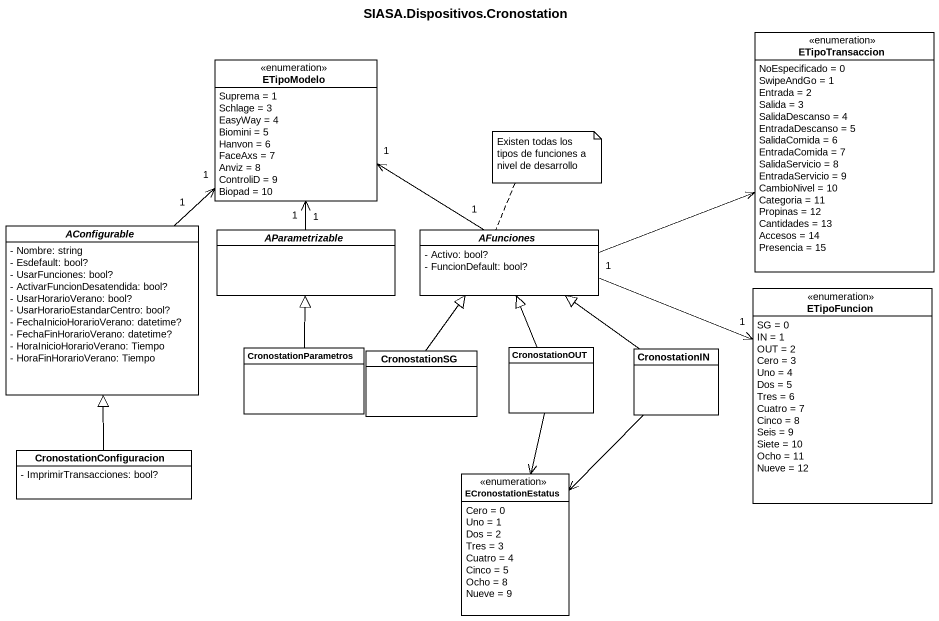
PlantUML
@startuml
title SIASA.Dispositivos.Cronostation
hide circle
hide empty members
skinparam classAttributeIconSize 0
enum ETipoTransaccion {
  NoEspecificado = 0
  SwipeAndGo = 1
  Entrada = 2
  Salida = 3
  SalidaDescanso = 4
  EntradaDescanso = 5
  SalidaComida = 6
  EntradaComida = 7
  SalidaServicio = 8
  EntradaServicio = 9
  CambioNivel = 10
  Categoria = 11
  Propinas = 12
  Cantidades = 13
  Accesos = 14
  Presencia = 15
}
enum ETipoModelo {
  Suprema = 1
  Schlage = 3
  EasyWay = 4
  Biomini = 5
  Hanvon = 6
  FaceAxs = 7
  Anviz = 8
  ControliD = 9
  Biopad = 10
}
abstract class AConfigurable {
  - Nombre: string
  - Esdefault: bool?
  - UsarFunciones: bool?
  - ActivarFuncionDesatendida: bool?
  - UsarHorarioVerano: bool?
  - UsarHorarioEstandarCentro: bool?
  - FechaInicioHorarioVerano: datetime?
  - FechaFinHorarioVerano: datetime?
  - HoraInicioHorarioVerano: Tiempo
  - HoraFinHorarioVerano: Tiempo
}
abstract class AParametrizable
abstract class AFunciones {
  - Activo: bool?
  - FuncionDefault: bool?
}
enum ETipoFuncion {
  SG = 0
  IN = 1
  OUT = 2
  Cero = 3
  Uno = 4
  Dos = 5
  Tres = 6
  Cuatro = 7
  Cinco = 8
  Seis = 9
  Siete = 10
  Ocho = 11
  Nueve = 12
}
class CronostationParametros
class CronostationOUT
class CronostationIN
class CronostationSG
class CronostationConfiguracion {
  - ImprimirTransacciones: bool?
}
enum ECronostationEstatus {
  Cero = 0
  Uno = 1
  Dos = 2
  Tres = 3
  Cuatro = 4
  Cinco = 5
  Ocho = 8
  Nueve = 9
}
AConfigurable "1" -up-> "1" ETipoModelo
AParametrizable "1" -up-> "1" ETipoModelo
AFunciones -right-> ETipoTransaccion
AFunciones "1" -up-> "1" ETipoModelo
AFunciones "1" -right-> "1" ETipoFuncion
CronostationParametros -up-|> AParametrizable
CronostationOUT -up-|> AFunciones
CronostationOUT --> ECronostationEstatus
CronostationIN -up-|> AFunciones
CronostationIN --> ECronostationEstatus
CronostationSG -up-|> AFunciones
CronostationConfiguracion -up-|> AConfigurable
note top of AFunciones : Existen todas los tipos de funciones a nivel de desarrollo
@enduml
